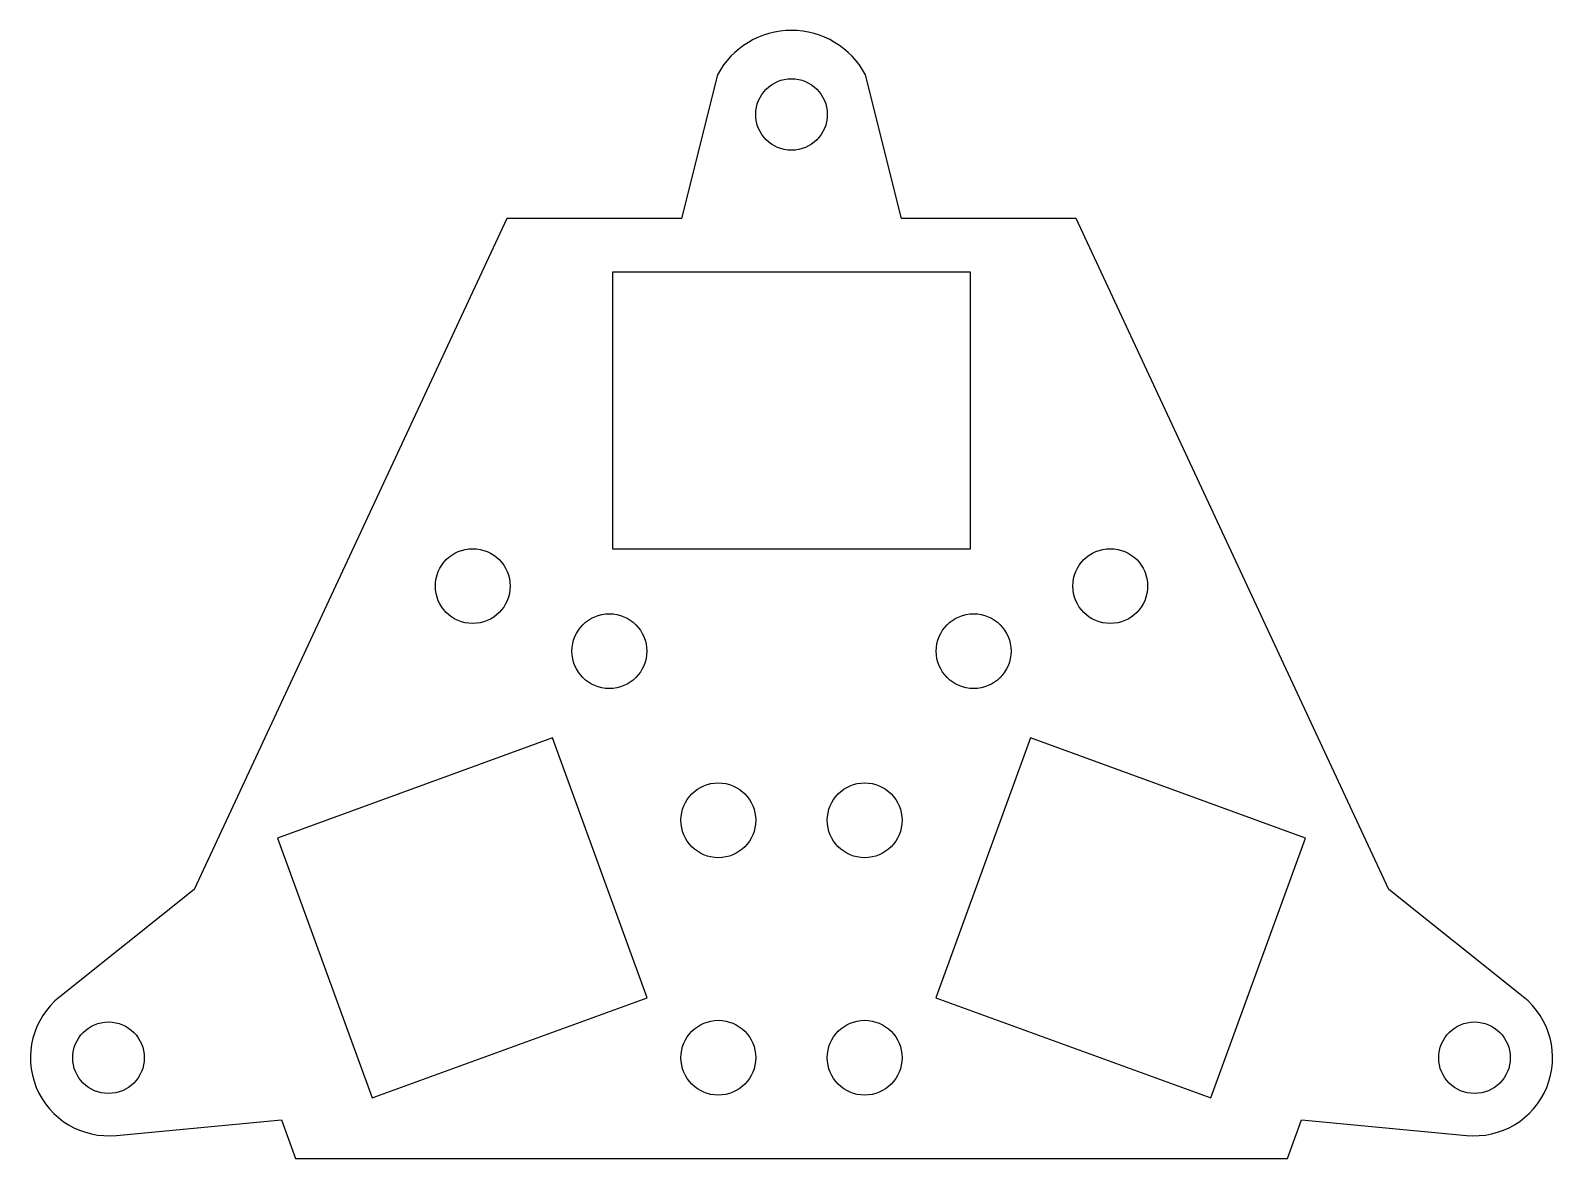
# Model space of a CAD drawing. Header units: millimetres. Extents: x -234 to 234, y -164 to 182.
import ezdxf

# ---------------------------------------------------------------- set-up
doc = ezdxf.new("R2010")
doc.units = ezdxf.units.MM

msp = doc.modelspace()

# ---------------------------------------------------------------- linework, layer by layer
at = {"color": 7, "linetype": 'Continuous', "lineweight": 25}
for p, q in [((-22.76, 168.87), (-33.79, 124.64)), ((33.79, 124.64), (22.76, 168.87)), ((-87.49, 124.64), (-183.7, -81.68)), ((-33.79, 124.64), (-87.49, 124.64)), ((87.49, 124.64), (33.79, 124.64)), ((183.7, -81.68), (87.49, 124.64)), ((55, 108.14), (-55, 108.14)), ((-55, 108.14), (-55, 23.14)), ((55, 23.14), (55, 108.14)), ((-55, 23.14), (55, 23.14)), ((-73.44, -35.03), (-158.01, -65.81)), ((-44.37, -114.9), (-73.44, -35.03)), ((73.44, -35.03), (44.37, -114.9)), ((158.01, -65.81), (73.44, -35.03)), ((-158.01, -65.81), (-128.94, -145.69)), ((128.94, -145.69), (158.01, -65.81)), ((-183.7, -81.68), (-224.96, -114.6)), ((224.96, -114.6), (183.7, -81.68)), ((-128.94, -145.69), (-44.37, -114.9)), ((44.37, -114.9), (128.94, -145.69)), ((-207.49, -157.23), (-156.83, -152.45)), ((-156.83, -152.45), (-152.5, -164.36)), ((152.5, -164.36), (156.83, -152.45)), ((156.83, -152.45), (207.49, -157.23)), ((-152.5, -164.36), (152.5, -164.36))]:
    msp.add_line(p, q, dxfattribs=at)
for centre, radius in [((0, 156.64), 11), ((-98, 11.64), 11.5), ((98, 11.64), 11.5), ((-56, -8.36), 11.5), ((56, -8.36), 11.5), ((-22.5, -60.36), 11.5), ((22.5, -60.36), 11.5), ((-210, -133.36), 11), ((-22.5, -133.36), 11.5), ((22.5, -133.36), 11.5), ((210, -133.36), 11)]:
    msp.add_circle(centre, radius, dxfattribs=at)
for centre, radius, start, end in [((0, 156.64), 25.84, 28.2466, 151.7534), ((-210, -133.36), 24, 128.5743, 276), ((210, -133.36), 24, 264, 51.4257)]:
    msp.add_arc(centre, radius, start, end, dxfattribs=at)

doc.saveas('drawing.dxf')
